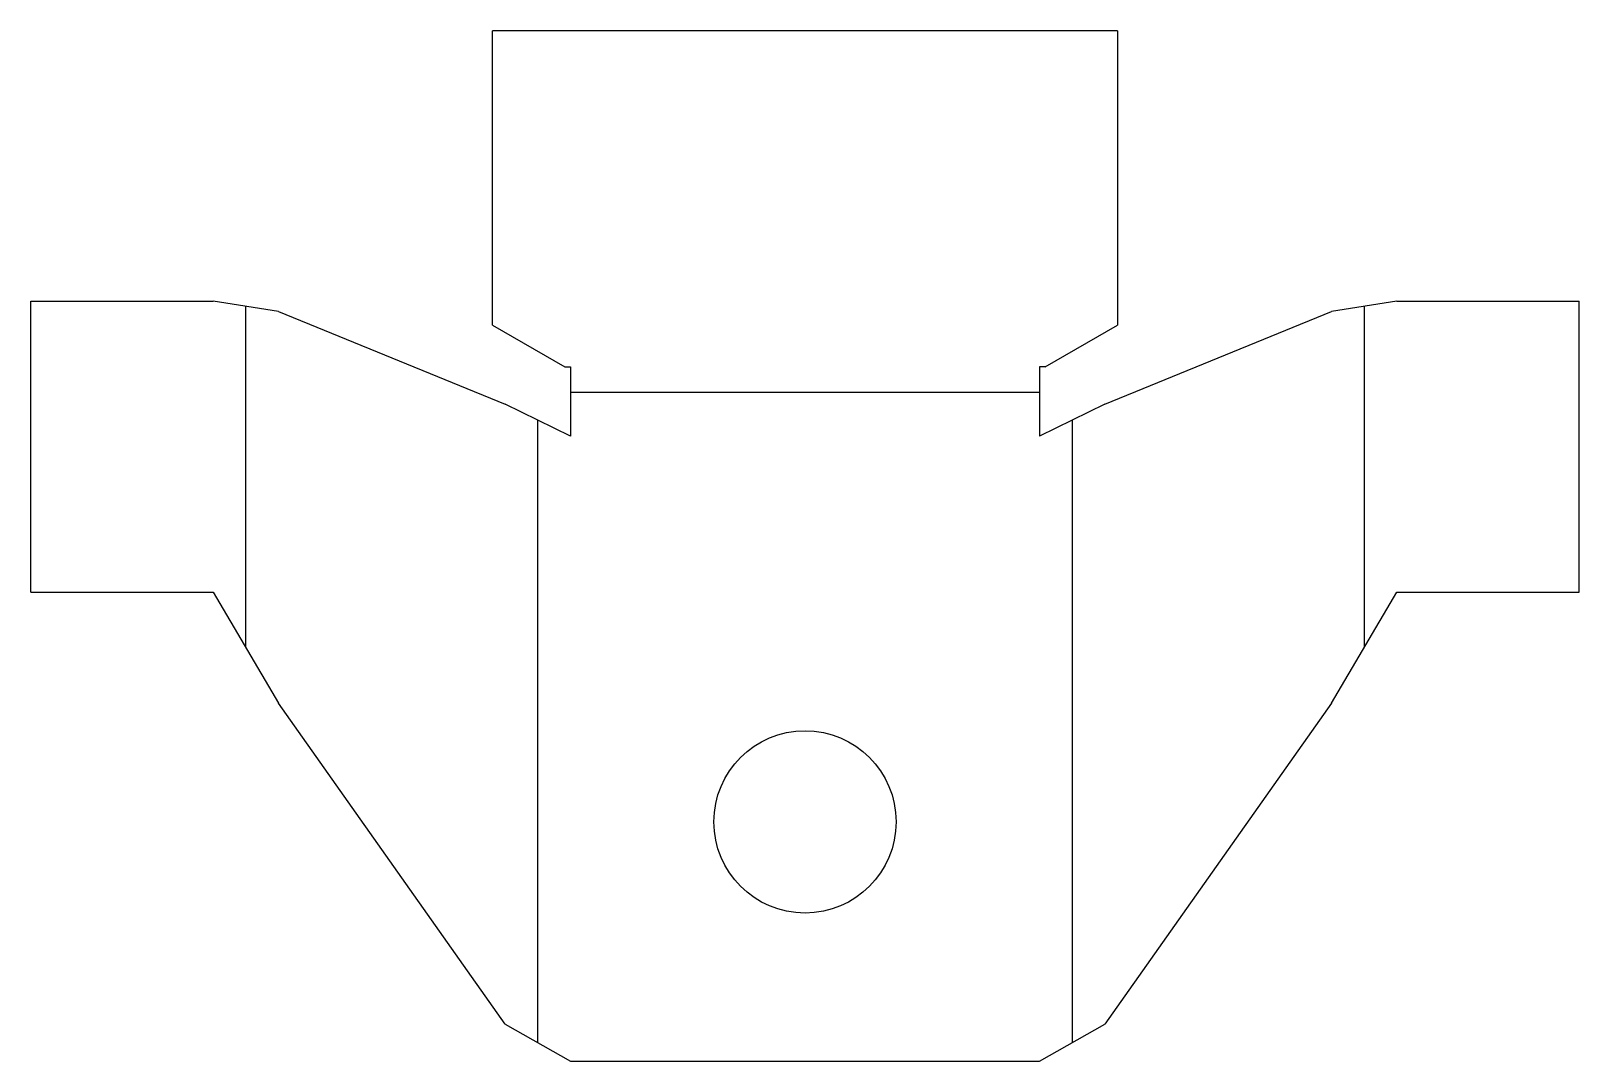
# Model space of a CAD drawing. Header units: millimetres. Extents: x -14.9 to 14.9, y -15 to 4.8.
import ezdxf

# ---------------------------------------------------------------- set-up
doc = ezdxf.new("R2010")
doc.units = ezdxf.units.MM
doc.linetypes.add('CENTERX2', pattern=[20.32, 12.7, -2.54, 2.54, -2.54])

msp = doc.modelspace()

# ---------------------------------------------------------------- linework, layer by layer
at = {"color": 7, "linetype": 'Continuous', "lineweight": 25}
for p, q in [((-6, -0.873), (-6, 4.777)), ((6, 4.777), (-6, 4.777)), ((6, 4.777), (6, -0.873)), ((-14.863, -6), (-14.863, -0.408)), ((-14.863, -0.408), (-11.363, -0.408)), ((-10.107, -0.612), (-11.363, -0.408)), ((11.363, -0.408), (10.107, -0.612)), ((11.363, -0.408), (14.863, -0.408)), ((14.863, -6), (14.863, -0.408)), ((-10.107, -0.612), (-5.757, -2.388)), ((-6, -0.873), (-4.614, -1.673)), ((4.614, -1.673), (6, -0.873)), ((5.757, -2.388), (10.107, -0.612)), ((-4.614, -1.673), (-4.5, -1.673)), ((-4.5, -1.673), (-4.5, -3)), ((4.614, -1.673), (4.5, -1.673)), ((4.5, -1.673), (4.5, -3)), ((-4.5, -3), (-5.757, -2.388)), ((5.757, -2.388), (4.5, -3)), ((-14.863, -6), (-11.363, -6)), ((-11.363, -6), (-10.107, -8.126)), ((10.107, -8.126), (11.363, -6)), ((11.363, -6), (14.863, -6)), ((-5.757, -14.291), (-10.107, -8.126)), ((10.107, -8.126), (5.757, -14.291)), ((-5.757, -14.291), (-4.5, -15)), ((4.5, -15), (5.757, -14.291)), ((-4.5, -15), (4.5, -15))]:
    msp.add_line(p, q, dxfattribs=at)
at = {"color": 7, "linetype": 'CENTERX2'}
for p, q in [((-10.735, -7.063), (-10.735, -0.51)), ((10.735, -0.51), (10.735, -7.063)), ((-4.5, -2.161), (4.5, -2.161)), ((-5.128, -14.646), (-5.128, -2.694)), ((5.128, -2.694), (5.128, -14.646))]:
    msp.add_line(p, q, dxfattribs=at)
at = {"color": 7, "linetype": 'Continuous', "lineweight": 25}
msp.add_circle((0, -10.408), 1.75, dxfattribs=at)

doc.saveas('drawing.dxf')
